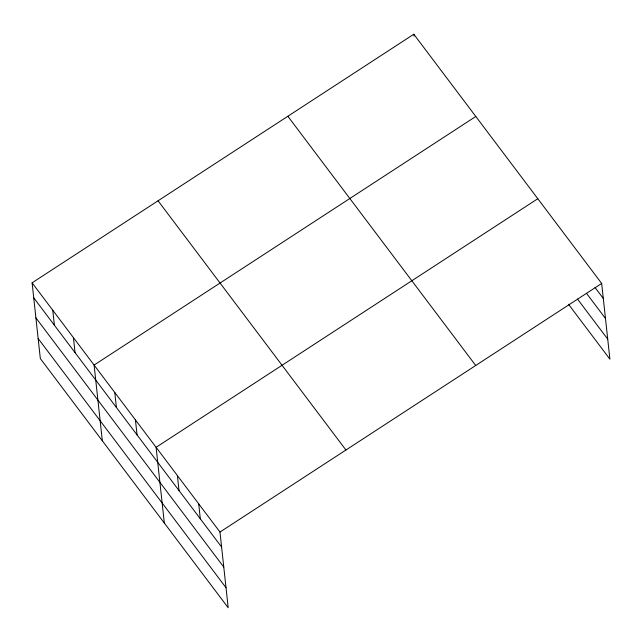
<?xml version="1.0" encoding="UTF-8"?>
<svg xmlns="http://www.w3.org/2000/svg" width="642" height="642" viewBox="0 0 642 642"><rect width="100%" height="100%" fill="white"/><g stroke="black" fill="none" stroke-linecap="round" stroke-linejoin="round"><path stroke-width="0.96" d="M32.1 282.817L219.973 532.049L228.199 607.773L40.326 358.549L32.1 282.817L413.801 34.227L601.674 283.451L609.9 359.183L568.499 304.26M475.794 116.467L94.101 365.065L102.327 440.789M537.795 198.715L156.094 447.313L164.328 523.037M219.973 532.049L601.674 283.451M595.022 287.464L603.303 298.45M586.555 293.386L605.478 318.488M577.559 299.124L607.725 339.137M287.841 116.258L475.714 365.491M158.06 200.785L345.934 450.01M33.729 297.816L221.602 547.048M35.904 317.854L223.785 567.087M38.151 338.503L226.024 587.735M413.801 34.227L414.002 36.096M198.683 503.801L200.312 518.8M177.393 475.562L179.022 490.552M135.43 419.9L137.059 434.891M114.766 392.479L116.395 407.477M73.429 337.652L75.058 352.651M52.764 310.238L54.393 325.229"/></g></svg>
